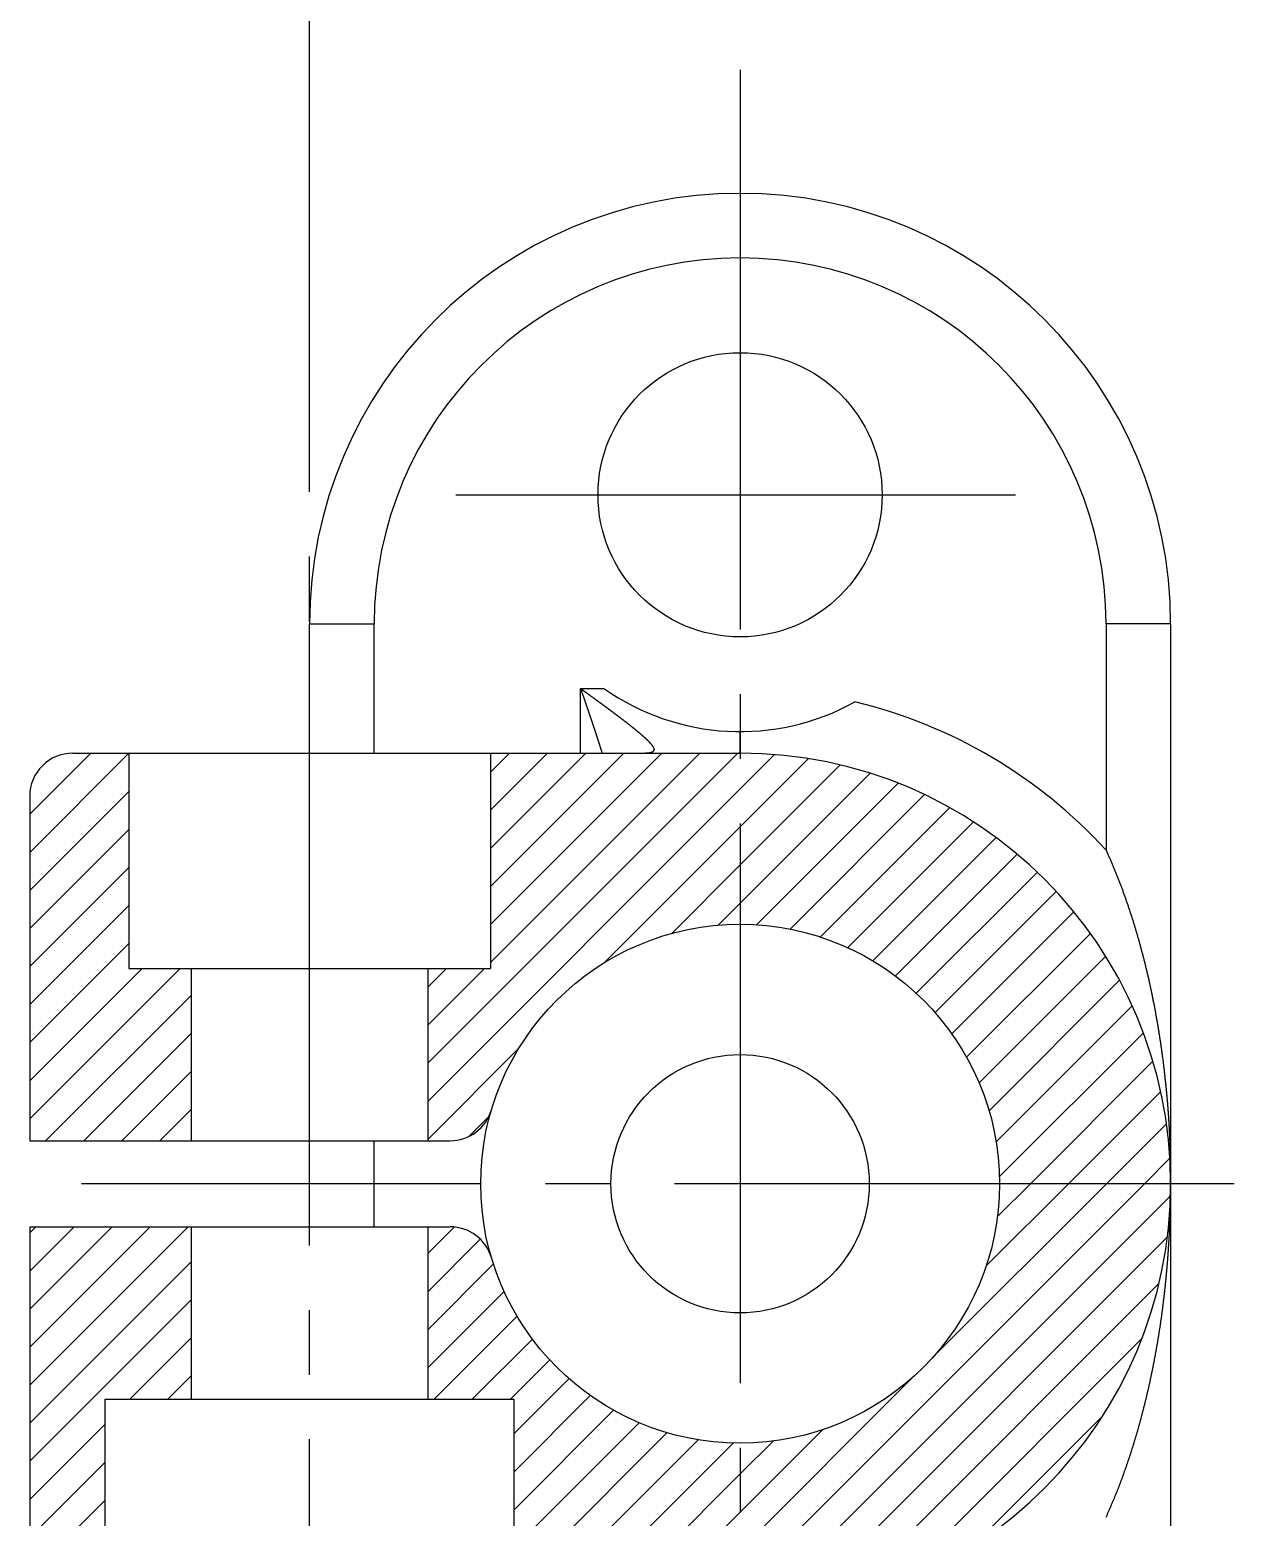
# Model space of a CAD drawing. Extents: x 78 to 520, y 41 to 313.
# Drawn here: x 331.96 to 359.93, y 238.09 to 272.64 of the extents above; entities that cross this region are included whole.
import ezdxf

# ---------------------------------------------------------------- set-up
doc = ezdxf.new("R2010")
doc.units = 0
doc.linetypes.add('CENTER', pattern=[17.5, 13, -1.5, 1.5, -1.5])
doc.layers.get('0').update_dxf_attribs({"linetype": 'CONTINUOUS'})
doc.layers.add('CENTER', color=1, linetype='CENTER')

# ---------------------------------------------------------------- blocks, each defined once
blk = doc.blocks.new('*X23')
at = {"color": 0, "linetype": 'CONTINUOUS'}
for p, q in [((290.064, 381.321), (291.485, 382.742)), ((290.064, 380.437), (292.364, 382.737)), ((299.314, 375.545), (306.511, 382.742)), ((300.764, 377.878), (305.627, 382.742)), ((300.764, 378.762), (304.743, 382.742)), ((300.764, 379.646), (303.859, 382.742)), ((300.764, 380.53), (302.976, 382.742)), ((300.764, 381.414), (302.092, 382.742)), ((300.764, 382.298), (301.208, 382.742)), ((306.564, 381.911), (307.363, 382.71)), ((306.564, 381.027), (308.152, 382.615)), ((306.564, 380.143), (308.889, 382.468)), ((306.564, 379.259), (309.581, 382.276)), ((290.064, 379.553), (292.364, 381.853)), ((299.314, 374.661), (306.564, 381.911)), ((306.944, 378.755), (310.233, 382.044)), ((307.726, 378.654), (310.849, 381.777)), ((308.428, 378.471), (311.433, 381.476)), ((309.064, 378.224), (311.985, 381.145)), ((290.064, 378.669), (292.364, 380.969)), ((303.416, 377.879), (306.564, 381.027)), ((309.644, 377.92), (312.508, 380.784)), ((310.174, 377.566), (313.002, 380.394)), ((290.064, 377.785), (292.364, 380.085)), ((304.974, 378.553), (306.564, 380.143)), ((310.656, 377.164), (313.468, 379.976)), ((311.092, 376.716), (313.906, 379.531)), ((290.064, 376.901), (292.364, 379.201)), ((306.05, 378.745), (306.564, 379.259)), ((311.482, 376.222), (314.317, 379.057)), ((290.064, 376.017), (292.364, 378.317)), ((311.824, 375.68), (314.7, 378.556)), ((312.114, 375.086), (315.054, 378.026)), ((290.064, 374.249), (293.556, 377.742)), ((290.064, 375.133), (292.672, 377.742)), ((299.314, 376.428), (300.627, 377.742)), ((299.314, 377.312), (299.743, 377.742)), ((312.346, 374.435), (315.378, 377.466)), ((290.44, 373.742), (293.814, 377.116)), ((312.51, 373.714), (315.67, 376.875)), ((291.324, 373.742), (293.814, 376.232)), ((312.587, 372.907), (315.929, 376.249)), ((299.314, 373.777), (301.426, 375.889)), ((313.305, 372.742), (316.15, 375.587)), ((292.208, 373.742), (293.814, 375.348)), ((314.189, 372.742), (316.332, 374.885)), ((293.092, 373.742), (293.814, 374.464)), ((300.26, 373.839), (300.732, 374.311)), ((315.073, 372.742), (316.466, 374.135)), ((315.957, 372.742), (316.546, 373.332)), ((306.564, 363.349), (315.957, 372.742)), ((311.042, 368.712), (315.073, 372.742)), ((312.278, 370.831), (314.189, 372.742)), ((312.54, 371.977), (313.305, 372.742)), ((306.844, 362.746), (316.557, 372.459)), ((290.064, 368.062), (293.743, 371.742)), ((290.064, 368.946), (292.859, 371.742)), ((290.064, 369.83), (291.976, 371.742)), ((290.064, 370.714), (291.092, 371.742)), ((290.064, 371.598), (290.208, 371.742)), ((299.314, 371.125), (299.926, 371.737)), ((299.314, 370.241), (300.529, 371.456)), ((307.801, 362.819), (316.487, 371.504)), ((290.064, 367.178), (293.814, 370.928)), ((299.314, 369.357), (300.834, 370.878)), ((308.88, 363.014), (316.292, 370.425)), ((290.064, 366.295), (293.814, 370.045)), ((299.314, 368.473), (301.082, 370.242)), ((299.466, 367.742), (301.386, 369.662)), ((292.395, 367.742), (293.814, 369.161)), ((300.35, 367.742), (301.74, 369.132)), ((310.162, 363.411), (315.894, 369.144)), ((301.234, 367.742), (302.142, 368.65)), ((293.279, 367.742), (293.814, 368.277)), ((306.564, 364.233), (310.594, 368.263)), ((301.314, 366.938), (302.589, 368.214)), ((301.314, 366.054), (303.083, 367.824)), ((301.314, 365.17), (303.626, 367.482)), ((311.951, 364.317), (314.989, 367.354)), ((290.064, 365.411), (291.814, 367.161)), ((301.314, 364.286), (304.219, 367.192)), ((301.314, 363.402), (304.871, 366.96)), ((306.564, 365.117), (308.475, 367.028)), ((301.537, 362.742), (305.591, 366.796)), ((302.421, 362.742), (306.398, 366.719)), ((306.564, 366.001), (307.329, 366.766)), ((290.064, 364.527), (291.814, 366.277)), ((303.305, 362.742), (306.564, 366.001)), ((290.068, 363.647), (291.814, 365.393)), ((304.189, 362.742), (306.564, 365.117)), ((290.348, 363.043), (291.814, 364.509)), ((305.073, 362.742), (306.564, 364.233)), ((290.938, 362.75), (291.814, 363.625)), ((305.957, 362.742), (306.564, 363.349))]:
    blk.add_line(p, q, dxfattribs=at)

msp = doc.modelspace()

# ---------------------------------------------------------------- linework, layer by layer
at = {"color": 7, "linetype": 'CONTINUOUS'}
for p, q in [((338.455, 255.836), (338.455, 258.836)), ((338.455, 258.836), (339.955, 258.836)), ((339.955, 255.836), (339.955, 258.836)), ((356.955, 258.836), (356.955, 253.582)), ((358.455, 258.836), (356.955, 258.836)), ((358.455, 258.836), (358.455, 232.836)), ((344.75, 255.836), (344.75, 257.336)), ((344.75, 257.336), (345.293, 257.336)), ((348.455, 255.836), (348.455, 256.336)), ((332.956, 255.836), (348.455, 255.836)), ((334.255, 255.836), (334.255, 250.836)), ((342.655, 255.836), (342.655, 250.836)), ((331.955, 254.836), (331.955, 246.836)), ((334.255, 250.836), (342.655, 250.836)), ((335.705, 250.836), (335.705, 246.836)), ((341.205, 250.836), (341.205, 246.836)), ((331.956, 246.836), (341.721, 246.836)), ((338.455, 244.836), (338.455, 246.836)), ((339.955, 244.836), (339.955, 246.836)), ((331.955, 244.836), (331.955, 236.836)), ((331.956, 244.836), (341.721, 244.836)), ((335.705, 244.836), (335.705, 240.836)), ((341.205, 244.836), (341.205, 240.836)), ((333.705, 235.836), (333.705, 240.836)), ((333.705, 240.836), (343.205, 240.836)), ((343.205, 235.836), (343.205, 240.836))]:
    msp.add_line(p, q, dxfattribs=at)
at = {"color": 7}
for points in [[(344.75, 257.337, 0), (344.755, 257.333, 0), (344.76, 257.33, 0), (344.765, 257.326, 0), (344.769, 257.323, 0), (344.774, 257.319, 0), (344.779, 257.316, 0), (344.784, 257.312, 0), (344.789, 257.309, 0), (344.793, 257.305, 0), (344.798, 257.302, 0), (344.803, 257.298, 0), (344.808, 257.295, 0), (344.813, 257.291, 0), (344.817, 257.288, 0), (344.822, 257.284, 0), (344.827, 257.281, 0), (344.832, 257.277, 0), (344.837, 257.274, 0), (344.841, 257.271, 0), (344.846, 257.267, 0), (344.851, 257.264, 0), (344.856, 257.26, 0), (344.861, 257.257, 0), (344.865, 257.253, 0), (344.87, 257.25, 0), (344.875, 257.246, 0), (344.88, 257.243, 0), (344.885, 257.239, 0), (344.889, 257.236, 0), (344.894, 257.232, 0), (344.899, 257.229, 0), (344.904, 257.225, 0), (344.909, 257.222, 0), (344.913, 257.218, 0), (344.918, 257.215, 0), (344.923, 257.211, 0), (344.928, 257.208, 0), (344.933, 257.204, 0), (344.937, 257.201, 0), (344.942, 257.197, 0), (344.947, 257.194, 0), (344.952, 257.19, 0), (344.957, 257.187, 0), (344.961, 257.183, 0), (344.966, 257.18, 0), (344.971, 257.176, 0), (344.976, 257.173, 0), (344.981, 257.169, 0), (344.985, 257.166, 0), (344.99, 257.162, 0), (344.995, 257.159, 0), (345, 257.155, 0), (345.005, 257.152, 0), (345.009, 257.148, 0), (345.014, 257.145, 0), (345.019, 257.141, 0), (345.024, 257.138, 0), (345.029, 257.134, 0), (345.033, 257.131, 0), (345.038, 257.127, 0), (345.043, 257.124, 0), (345.048, 257.12, 0), (345.053, 257.117, 0), (345.057, 257.113, 0), (345.062, 257.11, 0), (345.067, 257.106, 0), (345.072, 257.103, 0), (345.077, 257.099, 0), (345.081, 257.096, 0), (345.086, 257.092, 0), (345.091, 257.089, 0), (345.096, 257.085, 0), (345.101, 257.082, 0), (345.105, 257.078, 0), (345.11, 257.075, 0), (345.115, 257.071, 0), (345.12, 257.068, 0), (345.125, 257.064, 0), (345.129, 257.061, 0), (345.134, 257.057, 0), (345.139, 257.054, 0), (345.144, 257.05, 0), (345.148, 257.047, 0), (345.153, 257.043, 0), (345.158, 257.04, 0), (345.163, 257.036, 0), (345.168, 257.033, 0), (345.172, 257.029, 0), (345.177, 257.026, 0), (345.182, 257.022, 0), (345.187, 257.019, 0), (345.192, 257.015, 0), (345.196, 257.012, 0), (345.201, 257.008, 0), (345.206, 257.005, 0), (345.211, 257.001, 0), (345.216, 256.998, 0), (345.22, 256.994, 0), (345.225, 256.991, 0), (345.23, 256.987, 0), (345.235, 256.984, 0), (345.24, 256.98, 0), (345.244, 256.977, 0), (345.249, 256.973, 0), (345.254, 256.97, 0), (345.259, 256.966, 0), (345.263, 256.963, 0), (345.268, 256.959, 0), (345.273, 256.955, 0), (345.278, 256.952, 0), (345.283, 256.948, 0), (345.287, 256.945, 0), (345.292, 256.941, 0), (345.297, 256.938, 0), (345.302, 256.934, 0), (345.306, 256.931, 0), (345.311, 256.927, 0), (345.316, 256.924, 0), (345.321, 256.92, 0), (345.326, 256.917, 0), (345.33, 256.913, 0), (345.335, 256.91, 0), (345.34, 256.906, 0), (345.345, 256.903, 0), (345.349, 256.899, 0), (345.354, 256.896, 0), (345.359, 256.892, 0), (345.364, 256.889, 0), (345.369, 256.885, 0), (345.373, 256.882, 0), (345.378, 256.878, 0), (345.383, 256.874, 0), (345.388, 256.871, 0), (345.392, 256.867, 0), (345.397, 256.864, 0), (345.402, 256.86, 0), (345.407, 256.857, 0), (345.412, 256.853, 0), (345.416, 256.85, 0), (345.421, 256.846, 0), (345.426, 256.843, 0), (345.431, 256.839, 0), (345.435, 256.836, 0), (345.44, 256.832, 0), (345.445, 256.828, 0), (345.45, 256.825, 0), (345.454, 256.821, 0), (345.459, 256.818, 0), (345.464, 256.814, 0), (345.469, 256.811, 0), (345.474, 256.807, 0), (345.478, 256.804, 0), (345.483, 256.8, 0), (345.488, 256.797, 0), (345.493, 256.793, 0), (345.497, 256.789, 0), (345.502, 256.786, 0), (345.507, 256.782, 0), (345.512, 256.779, 0), (345.516, 256.775, 0), (345.521, 256.772, 0), (345.526, 256.768, 0), (345.531, 256.765, 0), (345.535, 256.761, 0), (345.54, 256.758, 0), (345.545, 256.754, 0), (345.55, 256.75, 0), (345.554, 256.747, 0), (345.559, 256.743, 0), (345.564, 256.74, 0), (345.569, 256.736, 0), (345.573, 256.733, 0), (345.578, 256.729, 0), (345.583, 256.725, 0), (345.588, 256.722, 0), (345.592, 256.718, 0), (345.597, 256.715, 0), (345.602, 256.711, 0), (345.607, 256.708, 0), (345.611, 256.704, 0), (345.616, 256.7, 0), (345.621, 256.697, 0), (345.626, 256.693, 0), (345.63, 256.69, 0), (345.635, 256.686, 0), (345.64, 256.683, 0), (345.644, 256.679, 0), (345.649, 256.675, 0), (345.654, 256.672, 0), (345.659, 256.668, 0), (345.663, 256.665, 0), (345.668, 256.661, 0), (345.673, 256.657, 0), (345.678, 256.654, 0), (345.682, 256.65, 0), (345.687, 256.647, 0), (345.692, 256.643, 0), (345.696, 256.639, 0), (345.701, 256.636, 0), (345.706, 256.632, 0), (345.711, 256.629, 0), (345.715, 256.625, 0), (345.72, 256.621, 0), (345.725, 256.618, 0), (345.73, 256.614, 0), (345.734, 256.611, 0), (345.739, 256.607, 0), (345.744, 256.603, 0), (345.748, 256.6, 0), (345.753, 256.596, 0), (345.758, 256.593, 0), (345.762, 256.589, 0), (345.767, 256.585, 0), (345.772, 256.582, 0), (345.777, 256.578, 0), (345.781, 256.574, 0), (345.786, 256.571, 0), (345.791, 256.567, 0), (345.795, 256.564, 0), (345.8, 256.56, 0), (345.805, 256.556, 0), (345.81, 256.553, 0), (345.814, 256.549, 0), (345.819, 256.545, 0), (345.824, 256.542, 0), (345.828, 256.538, 0), (345.833, 256.534, 0), (345.838, 256.531, 0), (345.842, 256.527, 0), (345.847, 256.523, 0), (345.852, 256.52, 0), (345.856, 256.516, 0), (345.861, 256.512, 0), (345.866, 256.509, 0), (345.87, 256.505, 0), (345.875, 256.501, 0), (345.88, 256.498, 0), (345.884, 256.494, 0), (345.889, 256.49, 0), (345.894, 256.487, 0), (345.898, 256.483, 0), (345.903, 256.479, 0), (345.908, 256.476, 0), (345.912, 256.472, 0), (345.917, 256.468, 0), (345.922, 256.465, 0), (345.926, 256.461, 0), (345.931, 256.457, 0), (345.936, 256.454, 0), (345.94, 256.45, 0), (345.945, 256.446, 0), (345.95, 256.442, 0), (345.954, 256.439, 0), (345.959, 256.435, 0), (345.963, 256.431, 0), (345.968, 256.428, 0), (345.973, 256.424, 0), (345.977, 256.42, 0), (345.982, 256.416, 0), (345.987, 256.413, 0), (345.991, 256.409, 0), (345.996, 256.405, 0), (346, 256.402, 0), (346.005, 256.398, 0), (346.01, 256.394, 0), (346.014, 256.39, 0), (346.019, 256.387, 0), (346.023, 256.383, 0), (346.028, 256.379, 0), (346.033, 256.375, 0), (346.037, 256.372, 0), (346.042, 256.368, 0), (346.046, 256.364, 0), (346.051, 256.36, 0), (346.056, 256.357, 0), (346.06, 256.353, 0), (346.065, 256.349, 0), (346.069, 256.345, 0), (346.074, 256.342, 0), (346.078, 256.338, 0), (346.083, 256.334, 0), (346.087, 256.33, 0), (346.092, 256.326, 0), (346.097, 256.323, 0), (346.101, 256.319, 0), (346.106, 256.315, 0), (346.11, 256.311, 0), (346.115, 256.307, 0), (346.119, 256.304, 0), (346.124, 256.3, 0), (346.128, 256.296, 0), (346.133, 256.292, 0), (346.137, 256.288, 0), (346.142, 256.284, 0), (346.146, 256.28, 0), (346.151, 256.276, 0), (346.155, 256.273, 0), (346.16, 256.269, 0), (346.164, 256.265, 0), (346.169, 256.261, 0), (346.173, 256.257, 0), (346.178, 256.253, 0), (346.182, 256.249, 0), (346.187, 256.245, 0), (346.191, 256.241, 0), (346.196, 256.237, 0), (346.2, 256.233, 0), (346.204, 256.229, 0), (346.209, 256.225, 0), (346.213, 256.221, 0), (346.218, 256.217, 0), (346.222, 256.213, 0), (346.227, 256.209, 0), (346.231, 256.205, 0), (346.235, 256.201, 0), (346.24, 256.197, 0), (346.244, 256.193, 0), (346.249, 256.189, 0), (346.253, 256.185, 0), (346.257, 256.18, 0), (346.262, 256.176, 0), (346.266, 256.172, 0), (346.27, 256.168, 0), (346.275, 256.164, 0), (346.279, 256.16, 0), (346.283, 256.156, 0), (346.287, 256.152, 0), (346.292, 256.147, 0), (346.296, 256.143, 0), (346.3, 256.139, 0), (346.304, 256.135, 0), (346.309, 256.131, 0), (346.313, 256.127, 0), (346.317, 256.122, 0), (346.321, 256.118, 0), (346.325, 256.114, 0), (346.329, 256.11, 0), (346.333, 256.106, 0), (346.338, 256.101, 0), (346.342, 256.097, 0), (346.346, 256.093, 0), (346.35, 256.089, 0), (346.354, 256.085, 0), (346.358, 256.08, 0), (346.362, 256.076, 0), (346.366, 256.072, 0), (346.369, 256.068, 0), (346.373, 256.063, 0), (346.377, 256.059, 0), (346.381, 256.055, 0), (346.385, 256.05, 0), (346.388, 256.046, 0), (346.392, 256.041, 0), (346.396, 256.037, 0), (346.4, 256.032, 0), (346.403, 256.028, 0), (346.407, 256.023, 0), (346.41, 256.018, 0), (346.414, 256.013, 0), (346.417, 256.008, 0), (346.42, 256.003, 0), (346.424, 255.998, 0), (346.427, 255.992, 0), (346.43, 255.987, 0), (346.433, 255.981, 0), (346.436, 255.976, 0), (346.439, 255.97, 0), (346.442, 255.964, 0), (346.445, 255.958, 0), (346.448, 255.952, 0), (346.45, 255.946, 0), (346.452, 255.94, 0), (346.454, 255.934, 0), (346.455, 255.928, 0), (346.456, 255.922, 0), (346.456, 255.917, 0), (346.456, 255.911, 0), (346.455, 255.905, 0), (346.454, 255.9, 0), (346.452, 255.895, 0), (346.45, 255.89, 0), (346.447, 255.885, 0), (346.443, 255.881, 0), (346.439, 255.877, 0), (346.434, 255.873, 0), (346.429, 255.869, 0), (346.424, 255.865, 0), (346.419, 255.862, 0), (346.413, 255.859, 0), (346.407, 255.856, 0), (346.401, 255.853, 0), (346.395, 255.851, 0), (346.389, 255.849, 0), (346.384, 255.847, 0), (346.378, 255.845, 0), (346.372, 255.843, 0), (346.366, 255.842, 0), (346.36, 255.841, 0), (346.354, 255.84, 0), (346.348, 255.839, 0), (346.342, 255.838, 0), (346.336, 255.837, 0), (346.33, 255.837, 0), (346.324, 255.836, 0), (346.319, 255.836, 0), (346.313, 255.836, 0), (346.307, 255.836, 0), (346.301, 255.836, 0), (346.295, 255.836, 0), (346.289, 255.836, 0), (346.283, 255.836, 0), (346.277, 255.836, 0), (346.271, 255.836, 0), (346.266, 255.837, 0), (346.26, 255.837, 0)], [(344.75, 257.337, 0), (344.752, 257.33, 0), (344.755, 257.323, 0), (344.757, 257.317, 0), (344.759, 257.31, 0), (344.762, 257.303, 0), (344.764, 257.297, 0), (344.766, 257.29, 0), (344.768, 257.283, 0), (344.771, 257.276, 0), (344.773, 257.27, 0), (344.775, 257.263, 0), (344.778, 257.256, 0), (344.78, 257.25, 0), (344.782, 257.243, 0), (344.784, 257.236, 0), (344.787, 257.229, 0), (344.789, 257.223, 0), (344.791, 257.216, 0), (344.794, 257.209, 0), (344.796, 257.203, 0), (344.798, 257.196, 0), (344.801, 257.189, 0), (344.803, 257.183, 0), (344.805, 257.176, 0), (344.807, 257.169, 0), (344.81, 257.162, 0), (344.812, 257.156, 0), (344.814, 257.149, 0), (344.817, 257.142, 0), (344.819, 257.136, 0), (344.821, 257.129, 0), (344.823, 257.122, 0), (344.826, 257.115, 0), (344.828, 257.109, 0), (344.83, 257.102, 0), (344.833, 257.095, 0), (344.835, 257.089, 0), (344.837, 257.082, 0), (344.839, 257.075, 0), (344.842, 257.068, 0), (344.844, 257.062, 0), (344.846, 257.055, 0), (344.849, 257.048, 0), (344.851, 257.042, 0), (344.853, 257.035, 0), (344.855, 257.028, 0), (344.858, 257.022, 0), (344.86, 257.015, 0), (344.862, 257.008, 0), (344.865, 257.001, 0), (344.867, 256.995, 0), (344.869, 256.988, 0), (344.871, 256.981, 0), (344.874, 256.975, 0), (344.876, 256.968, 0), (344.878, 256.961, 0), (344.881, 256.954, 0), (344.883, 256.948, 0), (344.885, 256.941, 0), (344.887, 256.934, 0), (344.89, 256.928, 0), (344.892, 256.921, 0), (344.894, 256.914, 0), (344.897, 256.907, 0), (344.899, 256.901, 0), (344.901, 256.894, 0), (344.903, 256.887, 0), (344.906, 256.881, 0), (344.908, 256.874, 0), (344.91, 256.867, 0), (344.913, 256.86, 0), (344.915, 256.854, 0), (344.917, 256.847, 0), (344.919, 256.84, 0), (344.922, 256.834, 0), (344.924, 256.827, 0), (344.926, 256.82, 0), (344.928, 256.813, 0), (344.931, 256.807, 0), (344.933, 256.8, 0), (344.935, 256.793, 0), (344.938, 256.787, 0), (344.94, 256.78, 0), (344.942, 256.773, 0), (344.944, 256.766, 0), (344.947, 256.76, 0), (344.949, 256.753, 0), (344.951, 256.746, 0), (344.953, 256.74, 0), (344.956, 256.733, 0), (344.958, 256.726, 0), (344.96, 256.719, 0), (344.963, 256.713, 0), (344.965, 256.706, 0), (344.967, 256.699, 0), (344.969, 256.693, 0), (344.972, 256.686, 0), (344.974, 256.679, 0), (344.976, 256.672, 0), (344.978, 256.666, 0), (344.981, 256.659, 0), (344.983, 256.652, 0), (344.985, 256.646, 0), (344.987, 256.639, 0), (344.99, 256.632, 0), (344.992, 256.625, 0), (344.994, 256.619, 0), (344.997, 256.612, 0), (344.999, 256.605, 0), (345.001, 256.599, 0), (345.003, 256.592, 0), (345.006, 256.585, 0), (345.008, 256.578, 0), (345.01, 256.572, 0), (345.012, 256.565, 0), (345.015, 256.558, 0), (345.017, 256.551, 0), (345.019, 256.545, 0), (345.021, 256.538, 0), (345.024, 256.531, 0), (345.026, 256.525, 0), (345.028, 256.518, 0), (345.03, 256.511, 0), (345.033, 256.504, 0), (345.035, 256.498, 0), (345.037, 256.491, 0), (345.039, 256.484, 0), (345.042, 256.478, 0), (345.044, 256.471, 0), (345.046, 256.464, 0), (345.048, 256.457, 0), (345.051, 256.451, 0), (345.053, 256.444, 0), (345.055, 256.437, 0), (345.057, 256.43, 0), (345.06, 256.424, 0), (345.062, 256.417, 0), (345.064, 256.41, 0), (345.066, 256.404, 0), (345.069, 256.397, 0), (345.071, 256.39, 0), (345.073, 256.383, 0), (345.075, 256.377, 0), (345.077, 256.37, 0), (345.08, 256.363, 0), (345.082, 256.356, 0), (345.084, 256.35, 0), (345.086, 256.343, 0), (345.089, 256.336, 0), (345.091, 256.33, 0), (345.093, 256.323, 0), (345.095, 256.316, 0), (345.098, 256.309, 0), (345.1, 256.303, 0), (345.102, 256.296, 0), (345.104, 256.289, 0), (345.106, 256.282, 0), (345.109, 256.276, 0), (345.111, 256.269, 0), (345.113, 256.262, 0), (345.115, 256.256, 0), (345.117, 256.249, 0), (345.12, 256.242, 0), (345.122, 256.235, 0), (345.124, 256.229, 0), (345.126, 256.222, 0), (345.128, 256.215, 0), (345.131, 256.208, 0), (345.133, 256.202, 0), (345.135, 256.195, 0), (345.137, 256.188, 0), (345.139, 256.181, 0), (345.142, 256.175, 0), (345.144, 256.168, 0), (345.146, 256.161, 0), (345.148, 256.154, 0), (345.15, 256.148, 0), (345.153, 256.141, 0), (345.155, 256.134, 0), (345.157, 256.127, 0), (345.159, 256.121, 0), (345.161, 256.114, 0), (345.164, 256.107, 0), (345.166, 256.1, 0), (345.168, 256.094, 0), (345.17, 256.087, 0), (345.172, 256.08, 0), (345.174, 256.073, 0), (345.177, 256.067, 0), (345.179, 256.06, 0), (345.181, 256.053, 0), (345.183, 256.046, 0), (345.185, 256.04, 0), (345.187, 256.033, 0), (345.189, 256.026, 0), (345.192, 256.019, 0), (345.194, 256.013, 0), (345.196, 256.006, 0), (345.198, 255.999, 0), (345.2, 255.992, 0), (345.202, 255.986, 0), (345.204, 255.979, 0), (345.207, 255.972, 0), (345.209, 255.965, 0), (345.211, 255.959, 0), (345.213, 255.952, 0), (345.215, 255.945, 0), (345.217, 255.938, 0), (345.219, 255.932, 0), (345.222, 255.925, 0), (345.224, 255.918, 0), (345.226, 255.911, 0), (345.228, 255.905, 0), (345.23, 255.898, 0), (345.232, 255.891, 0), (345.234, 255.884, 0), (345.236, 255.878, 0), (345.239, 255.871, 0), (345.241, 255.864, 0), (345.243, 255.857, 0), (345.245, 255.85, 0), (345.247, 255.844, 0), (345.249, 255.837, 0)], [(348.437, 255.837, 0), (348.437, 255.837, 0), (348.437, 255.837, 0), (348.437, 255.837, 0), (348.437, 255.837, 0), (348.437, 255.837, 0), (348.437, 255.837, 0), (348.436, 255.837, 0), (348.436, 255.837, 0), (348.436, 255.837, 0), (348.436, 255.837, 0), (348.436, 255.837, 0), (348.436, 255.837, 0), (348.436, 255.837, 0), (348.436, 255.837, 0), (348.436, 255.837, 0), (348.436, 255.837, 0), (348.435, 255.837, 0), (348.435, 255.837, 0), (348.435, 255.837, 0), (348.435, 255.837, 0), (348.435, 255.837, 0), (348.435, 255.837, 0), (348.435, 255.837, 0), (348.435, 255.837, 0), (348.435, 255.837, 0), (348.434, 255.837, 0), (348.434, 255.837, 0), (348.434, 255.837, 0), (348.434, 255.837, 0), (348.434, 255.837, 0), (348.434, 255.837, 0), (348.434, 255.837, 0), (348.434, 255.837, 0), (348.434, 255.837, 0), (348.434, 255.837, 0), (348.433, 255.837, 0), (348.433, 255.837, 0), (348.433, 255.837, 0), (348.433, 255.837, 0), (348.433, 255.837, 0), (348.433, 255.837, 0), (348.433, 255.837, 0), (348.433, 255.837, 0), (348.433, 255.837, 0), (348.433, 255.837, 0), (348.432, 255.837, 0), (348.432, 255.837, 0), (348.432, 255.837, 0), (348.432, 255.837, 0), (348.432, 255.837, 0), (348.432, 255.837, 0), (348.432, 255.837, 0), (348.432, 255.837, 0), (348.432, 255.837, 0), (348.432, 255.837, 0), (348.431, 255.837, 0), (348.431, 255.837, 0), (348.431, 255.837, 0), (348.431, 255.837, 0), (348.431, 255.837, 0), (348.431, 255.837, 0), (348.431, 255.837, 0), (348.431, 255.837, 0), (348.431, 255.837, 0), (348.43, 255.837, 0), (348.43, 255.837, 0), (348.43, 255.837, 0), (348.43, 255.837, 0), (348.43, 255.837, 0), (348.43, 255.837, 0), (348.43, 255.837, 0), (348.43, 255.837, 0), (348.43, 255.837, 0), (348.43, 255.837, 0), (348.429, 255.837, 0), (348.429, 255.837, 0), (348.429, 255.837, 0), (348.429, 255.837, 0), (348.429, 255.837, 0), (348.429, 255.837, 0), (348.429, 255.837, 0), (348.429, 255.837, 0), (348.429, 255.837, 0), (348.429, 255.837, 0), (348.428, 255.837, 0), (348.428, 255.837, 0), (348.428, 255.837, 0), (348.428, 255.837, 0), (348.428, 255.837, 0), (348.428, 255.837, 0), (348.428, 255.837, 0), (348.428, 255.837, 0), (348.428, 255.837, 0), (348.428, 255.837, 0), (348.427, 255.837, 0), (348.427, 255.837, 0), (348.427, 255.837, 0), (348.427, 255.837, 0), (348.427, 255.837, 0), (348.427, 255.837, 0), (348.427, 255.837, 0), (348.427, 255.837, 0), (348.427, 255.837, 0), (348.427, 255.837, 0), (348.426, 255.837, 0), (348.426, 255.837, 0), (348.426, 255.837, 0), (348.426, 255.837, 0), (348.426, 255.837, 0), (348.426, 255.837, 0), (348.426, 255.837, 0), (348.426, 255.837, 0), (348.426, 255.837, 0), (348.425, 255.837, 0), (348.425, 255.837, 0), (348.425, 255.837, 0), (348.425, 255.837, 0), (348.425, 255.837, 0), (348.425, 255.837, 0), (348.425, 255.837, 0), (348.425, 255.837, 0), (348.425, 255.837, 0), (348.425, 255.837, 0), (348.424, 255.837, 0), (348.424, 255.837, 0), (348.424, 255.837, 0), (348.424, 255.837, 0)], [(348.456, 255.837, 0), (348.456, 255.837, 0), (348.456, 255.837, 0), (348.455, 255.837, 0), (348.455, 255.837, 0), (348.455, 255.837, 0), (348.455, 255.837, 0), (348.455, 255.837, 0), (348.455, 255.837, 0), (348.454, 255.837, 0), (348.454, 255.837, 0), (348.454, 255.837, 0), (348.454, 255.837, 0), (348.454, 255.837, 0), (348.454, 255.837, 0), (348.454, 255.837, 0), (348.453, 255.837, 0), (348.453, 255.837, 0), (348.453, 255.837, 0), (348.453, 255.837, 0), (348.453, 255.837, 0), (348.453, 255.837, 0), (348.453, 255.837, 0), (348.452, 255.837, 0), (348.452, 255.837, 0), (348.452, 255.837, 0), (348.452, 255.837, 0), (348.452, 255.837, 0), (348.452, 255.837, 0), (348.452, 255.837, 0), (348.451, 255.837, 0), (348.451, 255.837, 0), (348.451, 255.837, 0), (348.451, 255.837, 0), (348.451, 255.837, 0), (348.451, 255.837, 0), (348.451, 255.837, 0), (348.45, 255.837, 0), (348.45, 255.837, 0), (348.45, 255.837, 0), (348.45, 255.837, 0), (348.45, 255.837, 0), (348.45, 255.837, 0), (348.449, 255.837, 0), (348.449, 255.837, 0), (348.449, 255.837, 0), (348.449, 255.837, 0), (348.449, 255.837, 0), (348.449, 255.837, 0), (348.449, 255.837, 0), (348.448, 255.837, 0), (348.448, 255.837, 0), (348.448, 255.837, 0), (348.448, 255.837, 0), (348.448, 255.837, 0), (348.448, 255.837, 0), (348.448, 255.837, 0), (348.447, 255.837, 0), (348.447, 255.837, 0), (348.447, 255.837, 0), (348.447, 255.837, 0), (348.447, 255.837, 0), (348.447, 255.837, 0), (348.447, 255.837, 0), (348.446, 255.837, 0), (348.446, 255.837, 0), (348.446, 255.837, 0), (348.446, 255.837, 0), (348.446, 255.837, 0), (348.446, 255.837, 0), (348.446, 255.837, 0), (348.445, 255.837, 0), (348.445, 255.837, 0), (348.445, 255.837, 0), (348.445, 255.837, 0), (348.445, 255.837, 0), (348.445, 255.837, 0), (348.444, 255.837, 0), (348.444, 255.837, 0), (348.444, 255.837, 0), (348.444, 255.837, 0), (348.444, 255.837, 0), (348.444, 255.837, 0), (348.444, 255.837, 0), (348.443, 255.837, 0), (348.443, 255.837, 0), (348.443, 255.837, 0), (348.443, 255.837, 0), (348.443, 255.837, 0), (348.443, 255.837, 0), (348.443, 255.837, 0), (348.442, 255.837, 0), (348.442, 255.837, 0), (348.442, 255.837, 0), (348.442, 255.837, 0), (348.442, 255.837, 0), (348.442, 255.837, 0), (348.442, 255.837, 0), (348.441, 255.837, 0), (348.441, 255.837, 0), (348.441, 255.837, 0), (348.441, 255.837, 0), (348.441, 255.837, 0), (348.441, 255.837, 0), (348.441, 255.837, 0), (348.44, 255.837, 0), (348.44, 255.837, 0), (348.44, 255.837, 0), (348.44, 255.837, 0), (348.44, 255.837, 0), (348.44, 255.837, 0), (348.439, 255.837, 0), (348.439, 255.837, 0), (348.439, 255.837, 0), (348.439, 255.837, 0), (348.439, 255.837, 0), (348.439, 255.837, 0), (348.439, 255.837, 0), (348.438, 255.837, 0), (348.438, 255.837, 0), (348.438, 255.837, 0), (348.438, 255.837, 0), (348.438, 255.837, 0), (348.438, 255.837, 0), (348.438, 255.837, 0), (348.437, 255.837, 0), (348.437, 255.837, 0), (348.437, 255.837, 0)], [(356.956, 253.583, 0), (356.964, 253.564, 0), (356.973, 253.545, 0), (356.981, 253.526, 0), (356.989, 253.507, 0), (356.998, 253.488, 0), (357.006, 253.469, 0), (357.014, 253.45, 0), (357.023, 253.431, 0), (357.031, 253.412, 0), (357.039, 253.393, 0), (357.047, 253.374, 0), (357.056, 253.355, 0), (357.064, 253.336, 0), (357.072, 253.317, 0), (357.08, 253.298, 0), (357.089, 253.278, 0), (357.097, 253.259, 0), (357.105, 253.24, 0), (357.113, 253.221, 0), (357.121, 253.202, 0), (357.129, 253.183, 0), (357.137, 253.164, 0), (357.145, 253.145, 0), (357.153, 253.126, 0), (357.161, 253.106, 0), (357.169, 253.087, 0), (357.177, 253.068, 0), (357.185, 253.049, 0), (357.192, 253.03, 0), (357.2, 253.01, 0), (357.208, 252.991, 0), (357.216, 252.972, 0), (357.223, 252.953, 0), (357.231, 252.933, 0), (357.238, 252.914, 0), (357.246, 252.895, 0), (357.254, 252.875, 0), (357.261, 252.856, 0), (357.268, 252.837, 0), (357.276, 252.817, 0), (357.283, 252.798, 0), (357.291, 252.778, 0), (357.298, 252.759, 0), (357.305, 252.74, 0), (357.312, 252.72, 0), (357.32, 252.701, 0), (357.327, 252.681, 0), (357.334, 252.662, 0), (357.341, 252.642, 0), (357.348, 252.623, 0), (357.355, 252.603, 0), (357.362, 252.584, 0), (357.369, 252.564, 0), (357.376, 252.545, 0), (357.383, 252.525, 0), (357.39, 252.506, 0), (357.397, 252.486, 0), (357.404, 252.466, 0), (357.411, 252.447, 0), (357.418, 252.427, 0), (357.425, 252.408, 0), (357.432, 252.388, 0), (357.438, 252.368, 0), (357.445, 252.349, 0), (357.452, 252.329, 0), (357.458, 252.31, 0), (357.465, 252.29, 0), (357.472, 252.27, 0), (357.478, 252.251, 0), (357.485, 252.231, 0), (357.492, 252.211, 0), (357.498, 252.191, 0), (357.505, 252.172, 0), (357.511, 252.152, 0), (357.518, 252.132, 0), (357.524, 252.113, 0), (357.53, 252.093, 0), (357.537, 252.073, 0), (357.543, 252.053, 0), (357.55, 252.034, 0), (357.556, 252.014, 0), (357.562, 251.994, 0), (357.568, 251.974, 0), (357.575, 251.955, 0), (357.581, 251.935, 0), (357.587, 251.915, 0), (357.593, 251.895, 0), (357.599, 251.875, 0), (357.605, 251.856, 0), (357.612, 251.836, 0), (357.618, 251.816, 0), (357.624, 251.796, 0), (357.63, 251.776, 0), (357.636, 251.756, 0), (357.642, 251.736, 0), (357.647, 251.716, 0), (357.653, 251.697, 0), (357.659, 251.677, 0), (357.665, 251.657, 0), (357.671, 251.637, 0), (357.677, 251.617, 0), (357.683, 251.597, 0), (357.688, 251.577, 0), (357.694, 251.557, 0), (357.7, 251.537, 0), (357.705, 251.517, 0), (357.711, 251.497, 0), (357.717, 251.477, 0), (357.722, 251.457, 0), (357.728, 251.437, 0), (357.733, 251.417, 0), (357.739, 251.397, 0), (357.745, 251.377, 0), (357.75, 251.357, 0), (357.755, 251.337, 0), (357.761, 251.317, 0), (357.766, 251.297, 0), (357.772, 251.277, 0), (357.777, 251.257, 0), (357.782, 251.237, 0), (357.788, 251.217, 0), (357.793, 251.197, 0), (357.798, 251.177, 0), (357.804, 251.157, 0), (357.809, 251.137, 0), (357.814, 251.117, 0), (357.819, 251.097, 0), (357.824, 251.077, 0), (357.829, 251.056, 0), (357.835, 251.036, 0), (357.84, 251.016, 0), (357.845, 250.996, 0), (357.85, 250.976, 0), (357.855, 250.956, 0), (357.86, 250.936, 0), (357.865, 250.916, 0), (357.87, 250.895, 0), (357.875, 250.875, 0), (357.879, 250.855, 0), (357.884, 250.835, 0), (357.889, 250.815, 0), (357.894, 250.795, 0), (357.899, 250.774, 0), (357.904, 250.754, 0), (357.908, 250.734, 0), (357.913, 250.714, 0), (357.918, 250.694, 0), (357.923, 250.673, 0), (357.927, 250.653, 0), (357.932, 250.633, 0), (357.937, 250.613, 0), (357.941, 250.592, 0), (357.946, 250.572, 0), (357.95, 250.552, 0), (357.955, 250.532, 0), (357.959, 250.511, 0), (357.964, 250.491, 0), (357.968, 250.471, 0), (357.973, 250.451, 0), (357.977, 250.43, 0), (357.982, 250.41, 0), (357.986, 250.39, 0), (357.99, 250.37, 0), (357.995, 250.349, 0), (357.999, 250.329, 0), (358.003, 250.309, 0), (358.008, 250.288, 0), (358.012, 250.268, 0), (358.016, 250.248, 0), (358.02, 250.227, 0), (358.024, 250.207, 0), (358.029, 250.187, 0), (358.033, 250.166, 0), (358.037, 250.146, 0), (358.041, 250.126, 0), (358.045, 250.105, 0), (358.049, 250.085, 0), (358.053, 250.065, 0), (358.057, 250.044, 0), (358.061, 250.024, 0), (358.065, 250.004, 0), (358.069, 249.983, 0), (358.073, 249.963, 0), (358.077, 249.943, 0), (358.081, 249.922, 0), (358.085, 249.902, 0), (358.089, 249.881, 0), (358.092, 249.861, 0), (358.096, 249.841, 0), (358.1, 249.82, 0), (358.104, 249.8, 0), (358.107, 249.779, 0), (358.111, 249.759, 0), (358.115, 249.739, 0), (358.118, 249.718, 0), (358.122, 249.698, 0), (358.126, 249.677, 0), (358.129, 249.657, 0), (358.133, 249.636, 0), (358.137, 249.616, 0), (358.14, 249.595, 0), (358.144, 249.575, 0), (358.147, 249.555, 0), (358.151, 249.534, 0), (358.154, 249.514, 0), (358.157, 249.493, 0), (358.161, 249.473, 0), (358.164, 249.452, 0), (358.168, 249.432, 0), (358.171, 249.411, 0), (358.174, 249.391, 0), (358.178, 249.37, 0), (358.181, 249.35, 0), (358.184, 249.329, 0), (358.187, 249.309, 0), (358.191, 249.288, 0), (358.194, 249.268, 0), (358.197, 249.247, 0), (358.2, 249.227, 0), (358.203, 249.206, 0), (358.207, 249.186, 0), (358.21, 249.165, 0), (358.213, 249.145, 0), (358.216, 249.124, 0), (358.219, 249.104, 0), (358.222, 249.083, 0), (358.225, 249.063, 0), (358.228, 249.042, 0), (358.231, 249.022, 0), (358.234, 249.001, 0), (358.237, 248.981, 0), (358.24, 248.96, 0), (358.242, 248.94, 0), (358.245, 248.919, 0), (358.248, 248.898, 0), (358.251, 248.878, 0), (358.254, 248.857, 0), (358.257, 248.837, 0), (358.259, 248.816, 0), (358.262, 248.796, 0), (358.265, 248.775, 0), (358.268, 248.754, 0), (358.27, 248.734, 0), (358.273, 248.713, 0), (358.276, 248.693, 0), (358.278, 248.672, 0), (358.281, 248.652, 0), (358.283, 248.631, 0), (358.286, 248.61, 0), (358.288, 248.59, 0), (358.291, 248.569, 0), (358.293, 248.549, 0), (358.296, 248.528, 0), (358.298, 248.507, 0), (358.301, 248.487, 0), (358.303, 248.466, 0), (358.306, 248.446, 0), (358.308, 248.425, 0), (358.311, 248.404, 0), (358.313, 248.384, 0), (358.315, 248.363, 0), (358.318, 248.342, 0), (358.32, 248.322, 0), (358.322, 248.301, 0), (358.324, 248.281, 0), (358.327, 248.26, 0), (358.329, 248.239, 0), (358.331, 248.219, 0), (358.333, 248.198, 0), (358.336, 248.177, 0), (358.338, 248.157, 0), (358.34, 248.136, 0), (358.342, 248.116, 0), (358.344, 248.095, 0), (358.346, 248.074, 0), (358.348, 248.054, 0), (358.35, 248.033, 0), (358.352, 248.012, 0), (358.354, 247.992, 0), (358.356, 247.971, 0), (358.358, 247.95, 0), (358.36, 247.93, 0), (358.362, 247.909, 0), (358.364, 247.888, 0), (358.366, 247.868, 0), (358.368, 247.847, 0), (358.37, 247.826, 0), (358.372, 247.806, 0), (358.373, 247.785, 0), (358.375, 247.764, 0), (358.377, 247.744, 0), (358.379, 247.723, 0), (358.38, 247.702, 0), (358.382, 247.682, 0), (358.384, 247.661, 0), (358.385, 247.64, 0), (358.387, 247.62, 0), (358.389, 247.599, 0), (358.39, 247.578, 0), (358.392, 247.557, 0), (358.393, 247.537, 0), (358.395, 247.516, 0), (358.396, 247.495, 0), (358.398, 247.475, 0), (358.399, 247.454, 0), (358.401, 247.433, 0), (358.402, 247.413, 0), (358.404, 247.392, 0), (358.405, 247.371, 0), (358.406, 247.35, 0), (358.408, 247.33, 0), (358.409, 247.309, 0), (358.41, 247.288, 0), (358.412, 247.268, 0), (358.413, 247.247, 0), (358.414, 247.226, 0), (358.415, 247.206, 0), (358.416, 247.185, 0), (358.418, 247.164, 0), (358.419, 247.143, 0), (358.42, 247.123, 0), (358.421, 247.102, 0), (358.422, 247.081, 0), (358.423, 247.061, 0), (358.424, 247.04, 0), (358.425, 247.019, 0), (358.426, 246.998, 0), (358.427, 246.978, 0), (358.428, 246.957, 0), (358.429, 246.936, 0), (358.429, 246.915, 0), (358.43, 246.895, 0), (358.431, 246.874, 0), (358.432, 246.853, 0), (358.433, 246.833, 0), (358.434, 246.812, 0), (358.434, 246.791, 0), (358.435, 246.77, 0), (358.436, 246.75, 0), (358.436, 246.729, 0), (358.437, 246.708, 0), (358.438, 246.687, 0), (358.438, 246.667, 0), (358.439, 246.646, 0), (358.44, 246.625, 0), (358.44, 246.604, 0), (358.441, 246.584, 0), (358.441, 246.563, 0), (358.442, 246.542, 0), (358.443, 246.521, 0), (358.443, 246.501, 0), (358.444, 246.48, 0), (358.444, 246.459, 0), (358.445, 246.439, 0), (358.445, 246.418, 0), (358.446, 246.397, 0), (358.446, 246.376, 0), (358.447, 246.356, 0), (358.447, 246.335, 0), (358.447, 246.314, 0), (358.448, 246.293, 0), (358.448, 246.273, 0), (358.449, 246.252, 0), (358.449, 246.231, 0), (358.45, 246.21, 0), (358.45, 246.19, 0), (358.45, 246.169, 0), (358.451, 246.148, 0), (358.451, 246.127, 0), (358.451, 246.107, 0), (358.452, 246.086, 0), (358.452, 246.065, 0), (358.452, 246.044, 0), (358.453, 246.024, 0), (358.453, 246.003, 0), (358.453, 245.982, 0), (358.454, 245.961, 0), (358.454, 245.941, 0), (358.454, 245.92, 0), (358.455, 245.899, 0), (358.455, 245.878, 0), (358.455, 245.858, 0), (358.456, 245.837, 0)], [(358.432, 244.789, 0), (358.432, 244.797, 0), (358.432, 244.806, 0), (358.432, 244.814, 0), (358.433, 244.822, 0), (358.433, 244.83, 0), (358.433, 244.839, 0), (358.433, 244.847, 0), (358.433, 244.855, 0), (358.434, 244.863, 0), (358.434, 244.872, 0), (358.434, 244.88, 0), (358.434, 244.888, 0), (358.434, 244.896, 0), (358.435, 244.905, 0), (358.435, 244.913, 0), (358.435, 244.921, 0), (358.435, 244.929, 0), (358.435, 244.938, 0), (358.435, 244.946, 0), (358.436, 244.954, 0), (358.436, 244.962, 0), (358.436, 244.971, 0), (358.436, 244.979, 0), (358.436, 244.987, 0), (358.437, 244.995, 0), (358.437, 245.004, 0), (358.437, 245.012, 0), (358.437, 245.02, 0), (358.437, 245.028, 0), (358.438, 245.037, 0), (358.438, 245.045, 0), (358.438, 245.053, 0), (358.438, 245.061, 0), (358.438, 245.07, 0), (358.438, 245.078, 0), (358.439, 245.086, 0), (358.439, 245.094, 0), (358.439, 245.103, 0), (358.439, 245.111, 0), (358.439, 245.119, 0), (358.44, 245.127, 0), (358.44, 245.136, 0), (358.44, 245.144, 0), (358.44, 245.152, 0), (358.44, 245.16, 0), (358.441, 245.169, 0), (358.441, 245.177, 0), (358.441, 245.185, 0), (358.441, 245.193, 0), (358.441, 245.202, 0), (358.442, 245.21, 0), (358.442, 245.218, 0), (358.442, 245.226, 0), (358.442, 245.235, 0), (358.442, 245.243, 0), (358.442, 245.251, 0), (358.443, 245.259, 0), (358.443, 245.268, 0), (358.443, 245.276, 0), (358.443, 245.284, 0), (358.443, 245.292, 0), (358.444, 245.301, 0), (358.444, 245.309, 0), (358.444, 245.317, 0), (358.444, 245.325, 0), (358.444, 245.334, 0), (358.445, 245.342, 0), (358.445, 245.35, 0), (358.445, 245.358, 0), (358.445, 245.367, 0), (358.445, 245.375, 0), (358.445, 245.383, 0), (358.446, 245.391, 0), (358.446, 245.4, 0), (358.446, 245.408, 0), (358.446, 245.416, 0), (358.446, 245.424, 0), (358.447, 245.433, 0), (358.447, 245.441, 0), (358.447, 245.449, 0), (358.447, 245.457, 0), (358.447, 245.466, 0), (358.448, 245.474, 0), (358.448, 245.482, 0), (358.448, 245.49, 0), (358.448, 245.499, 0), (358.448, 245.507, 0), (358.448, 245.515, 0), (358.449, 245.523, 0), (358.449, 245.532, 0), (358.449, 245.54, 0), (358.449, 245.548, 0), (358.449, 245.556, 0), (358.45, 245.565, 0), (358.45, 245.573, 0), (358.45, 245.581, 0), (358.45, 245.589, 0), (358.45, 245.598, 0), (358.451, 245.606, 0), (358.451, 245.614, 0), (358.451, 245.622, 0), (358.451, 245.631, 0), (358.451, 245.639, 0), (358.451, 245.647, 0), (358.452, 245.655, 0), (358.452, 245.664, 0), (358.452, 245.672, 0), (358.452, 245.68, 0), (358.452, 245.688, 0), (358.453, 245.697, 0), (358.453, 245.705, 0), (358.453, 245.713, 0), (358.453, 245.721, 0), (358.453, 245.73, 0), (358.454, 245.738, 0), (358.454, 245.746, 0), (358.454, 245.754, 0), (358.454, 245.763, 0), (358.454, 245.771, 0), (358.454, 245.779, 0), (358.455, 245.787, 0), (358.455, 245.796, 0), (358.455, 245.804, 0), (358.455, 245.812, 0), (358.455, 245.82, 0), (358.456, 245.829, 0), (358.456, 245.837, 0)], [(356.956, 238.091, 0), (356.963, 238.107, 0), (356.97, 238.124, 0), (356.978, 238.14, 0), (356.985, 238.157, 0), (356.992, 238.173, 0), (356.999, 238.19, 0), (357.007, 238.206, 0), (357.014, 238.223, 0), (357.021, 238.239, 0), (357.028, 238.256, 0), (357.035, 238.272, 0), (357.043, 238.289, 0), (357.05, 238.305, 0), (357.057, 238.322, 0), (357.064, 238.338, 0), (357.071, 238.355, 0), (357.078, 238.372, 0), (357.085, 238.388, 0), (357.093, 238.405, 0), (357.1, 238.421, 0), (357.107, 238.438, 0), (357.114, 238.454, 0), (357.121, 238.471, 0), (357.128, 238.487, 0), (357.135, 238.504, 0), (357.142, 238.521, 0), (357.149, 238.537, 0), (357.156, 238.554, 0), (357.162, 238.571, 0), (357.169, 238.587, 0), (357.176, 238.604, 0), (357.183, 238.621, 0), (357.19, 238.637, 0), (357.196, 238.654, 0), (357.203, 238.671, 0), (357.21, 238.687, 0), (357.217, 238.704, 0), (357.223, 238.721, 0), (357.23, 238.738, 0), (357.236, 238.754, 0), (357.243, 238.771, 0), (357.249, 238.788, 0), (357.256, 238.805, 0), (357.262, 238.822, 0), (357.269, 238.838, 0), (357.275, 238.855, 0), (357.282, 238.872, 0), (357.288, 238.889, 0), (357.295, 238.906, 0), (357.301, 238.923, 0), (357.307, 238.939, 0), (357.313, 238.956, 0), (357.32, 238.973, 0), (357.326, 238.99, 0), (357.332, 239.007, 0), (357.338, 239.024, 0), (357.345, 239.041, 0), (357.351, 239.058, 0), (357.357, 239.075, 0), (357.363, 239.092, 0), (357.369, 239.109, 0), (357.375, 239.126, 0), (357.381, 239.143, 0), (357.387, 239.159, 0), (357.393, 239.176, 0), (357.399, 239.193, 0), (357.405, 239.21, 0), (357.411, 239.227, 0), (357.417, 239.244, 0), (357.423, 239.261, 0), (357.429, 239.278, 0), (357.435, 239.296, 0), (357.441, 239.313, 0), (357.447, 239.33, 0), (357.452, 239.347, 0), (357.458, 239.364, 0), (357.464, 239.381, 0), (357.47, 239.398, 0), (357.476, 239.415, 0), (357.481, 239.432, 0), (357.487, 239.449, 0), (357.493, 239.466, 0), (357.498, 239.483, 0), (357.504, 239.5, 0), (357.51, 239.517, 0), (357.515, 239.535, 0), (357.521, 239.552, 0), (357.527, 239.569, 0), (357.532, 239.586, 0), (357.538, 239.603, 0), (357.543, 239.62, 0), (357.549, 239.637, 0), (357.554, 239.655, 0), (357.56, 239.672, 0), (357.565, 239.689, 0), (357.57, 239.706, 0), (357.576, 239.723, 0), (357.581, 239.74, 0), (357.587, 239.758, 0), (357.592, 239.775, 0), (357.597, 239.792, 0), (357.603, 239.809, 0), (357.608, 239.826, 0), (357.613, 239.844, 0), (357.618, 239.861, 0), (357.624, 239.878, 0), (357.629, 239.895, 0), (357.634, 239.913, 0), (357.639, 239.93, 0), (357.644, 239.947, 0), (357.65, 239.964, 0), (357.655, 239.982, 0), (357.66, 239.999, 0), (357.665, 240.016, 0), (357.67, 240.033, 0), (357.675, 240.051, 0), (357.68, 240.068, 0), (357.685, 240.085, 0), (357.69, 240.103, 0), (357.695, 240.12, 0), (357.7, 240.137, 0), (357.705, 240.155, 0), (357.71, 240.172, 0), (357.715, 240.189, 0), (357.72, 240.207, 0), (357.724, 240.224, 0), (357.729, 240.241, 0), (357.734, 240.259, 0), (357.739, 240.276, 0), (357.744, 240.293, 0), (357.748, 240.311, 0), (357.753, 240.328, 0), (357.758, 240.346, 0), (357.763, 240.363, 0), (357.767, 240.38, 0), (357.772, 240.398, 0), (357.777, 240.415, 0), (357.781, 240.432, 0), (357.786, 240.45, 0), (357.791, 240.467, 0), (357.795, 240.485, 0), (357.8, 240.502, 0), (357.804, 240.52, 0), (357.809, 240.537, 0), (357.813, 240.554, 0), (357.818, 240.572, 0), (357.822, 240.589, 0), (357.827, 240.607, 0), (357.831, 240.624, 0), (357.836, 240.642, 0), (357.84, 240.659, 0), (357.844, 240.677, 0), (357.849, 240.694, 0), (357.853, 240.712, 0), (357.858, 240.729, 0), (357.862, 240.747, 0), (357.866, 240.764, 0), (357.87, 240.782, 0), (357.875, 240.799, 0), (357.879, 240.817, 0), (357.883, 240.834, 0), (357.887, 240.852, 0), (357.892, 240.869, 0), (357.896, 240.887, 0), (357.9, 240.904, 0), (357.904, 240.922, 0), (357.908, 240.939, 0), (357.912, 240.957, 0), (357.917, 240.974, 0), (357.921, 240.992, 0), (357.925, 241.009, 0), (357.929, 241.027, 0), (357.933, 241.044, 0), (357.937, 241.062, 0), (357.941, 241.08, 0), (357.945, 241.097, 0), (357.949, 241.115, 0), (357.953, 241.132, 0), (357.957, 241.15, 0), (357.96, 241.167, 0), (357.964, 241.185, 0), (357.968, 241.203, 0), (357.972, 241.22, 0), (357.976, 241.238, 0), (357.98, 241.255, 0), (357.984, 241.273, 0), (357.987, 241.291, 0), (357.991, 241.308, 0), (357.995, 241.326, 0), (357.999, 241.343, 0), (358.002, 241.361, 0), (358.006, 241.379, 0), (358.01, 241.396, 0), (358.014, 241.414, 0), (358.017, 241.432, 0), (358.021, 241.449, 0), (358.025, 241.467, 0), (358.028, 241.485, 0), (358.032, 241.502, 0), (358.035, 241.52, 0), (358.039, 241.538, 0), (358.042, 241.555, 0), (358.046, 241.573, 0), (358.049, 241.591, 0), (358.053, 241.608, 0), (358.056, 241.626, 0), (358.06, 241.644, 0), (358.063, 241.661, 0), (358.067, 241.679, 0), (358.07, 241.697, 0), (358.074, 241.714, 0), (358.077, 241.732, 0), (358.08, 241.75, 0), (358.084, 241.767, 0), (358.087, 241.785, 0), (358.09, 241.803, 0), (358.094, 241.82, 0), (358.097, 241.838, 0), (358.1, 241.856, 0), (358.104, 241.874, 0), (358.107, 241.891, 0), (358.11, 241.909, 0), (358.113, 241.927, 0), (358.116, 241.944, 0), (358.12, 241.962, 0), (358.123, 241.98, 0), (358.126, 241.998, 0), (358.129, 242.015, 0), (358.132, 242.033, 0), (358.135, 242.051, 0), (358.138, 242.069, 0), (358.141, 242.086, 0), (358.145, 242.104, 0), (358.148, 242.122, 0), (358.151, 242.14, 0), (358.154, 242.157, 0), (358.157, 242.175, 0), (358.16, 242.193, 0), (358.163, 242.211, 0), (358.165, 242.229, 0), (358.168, 242.246, 0), (358.171, 242.264, 0), (358.174, 242.282, 0), (358.177, 242.3, 0), (358.18, 242.317, 0), (358.183, 242.335, 0), (358.186, 242.353, 0), (358.188, 242.371, 0), (358.191, 242.389, 0), (358.194, 242.406, 0), (358.197, 242.424, 0), (358.2, 242.442, 0), (358.202, 242.46, 0), (358.205, 242.478, 0), (358.208, 242.495, 0), (358.21, 242.513, 0), (358.213, 242.531, 0), (358.216, 242.549, 0), (358.218, 242.567, 0), (358.221, 242.584, 0), (358.224, 242.602, 0), (358.226, 242.62, 0), (358.229, 242.638, 0), (358.231, 242.656, 0), (358.234, 242.674, 0), (358.237, 242.691, 0), (358.239, 242.709, 0), (358.242, 242.727, 0), (358.244, 242.745, 0), (358.247, 242.763, 0), (358.249, 242.781, 0), (358.251, 242.798, 0), (358.254, 242.816, 0), (358.256, 242.834, 0), (358.259, 242.852, 0), (358.261, 242.87, 0), (358.263, 242.888, 0), (358.266, 242.906, 0), (358.268, 242.923, 0), (358.271, 242.941, 0), (358.273, 242.959, 0), (358.275, 242.977, 0), (358.277, 242.995, 0), (358.28, 243.013, 0), (358.282, 243.031, 0), (358.284, 243.048, 0), (358.286, 243.066, 0), (358.289, 243.084, 0), (358.291, 243.102, 0), (358.293, 243.12, 0), (358.295, 243.138, 0), (358.297, 243.156, 0), (358.299, 243.174, 0), (358.302, 243.192, 0), (358.304, 243.209, 0), (358.306, 243.227, 0), (358.308, 243.245, 0), (358.31, 243.263, 0), (358.312, 243.281, 0), (358.314, 243.299, 0), (358.316, 243.317, 0), (358.318, 243.335, 0), (358.32, 243.353, 0), (358.322, 243.371, 0), (358.324, 243.388, 0), (358.326, 243.406, 0), (358.328, 243.424, 0), (358.33, 243.442, 0), (358.332, 243.46, 0), (358.334, 243.478, 0), (358.335, 243.496, 0), (358.337, 243.514, 0), (358.339, 243.532, 0), (358.341, 243.55, 0), (358.343, 243.568, 0), (358.345, 243.586, 0), (358.346, 243.603, 0), (358.348, 243.621, 0), (358.35, 243.639, 0), (358.352, 243.657, 0), (358.353, 243.675, 0), (358.355, 243.693, 0), (358.357, 243.711, 0), (358.359, 243.729, 0), (358.36, 243.747, 0), (358.362, 243.765, 0), (358.364, 243.783, 0), (358.365, 243.801, 0), (358.367, 243.819, 0), (358.368, 243.837, 0), (358.37, 243.855, 0), (358.372, 243.872, 0), (358.373, 243.89, 0), (358.375, 243.908, 0), (358.376, 243.926, 0), (358.378, 243.944, 0), (358.379, 243.962, 0), (358.381, 243.98, 0), (358.382, 243.998, 0), (358.384, 244.016, 0), (358.385, 244.034, 0), (358.386, 244.052, 0), (358.388, 244.07, 0), (358.389, 244.088, 0), (358.391, 244.106, 0), (358.392, 244.124, 0), (358.393, 244.142, 0), (358.395, 244.16, 0), (358.396, 244.178, 0), (358.397, 244.196, 0), (358.399, 244.214, 0), (358.4, 244.232, 0), (358.401, 244.25, 0), (358.402, 244.268, 0), (358.403, 244.286, 0), (358.405, 244.304, 0), (358.406, 244.321, 0), (358.407, 244.339, 0), (358.408, 244.357, 0), (358.409, 244.375, 0), (358.411, 244.393, 0), (358.412, 244.411, 0), (358.413, 244.429, 0), (358.414, 244.447, 0), (358.415, 244.465, 0), (358.416, 244.483, 0), (358.417, 244.501, 0), (358.418, 244.519, 0), (358.419, 244.537, 0), (358.42, 244.555, 0), (358.421, 244.573, 0), (358.422, 244.591, 0), (358.423, 244.609, 0), (358.424, 244.627, 0), (358.425, 244.645, 0), (358.426, 244.663, 0), (358.427, 244.681, 0), (358.427, 244.699, 0), (358.428, 244.717, 0), (358.429, 244.735, 0), (358.43, 244.753, 0), (358.431, 244.771, 0), (358.432, 244.789, 0)]]:
    msp.add_polyline3d(points, dxfattribs=at)
at = {"color": 7, "linetype": 'CONTINUOUS'}
for centre, radius in [((348.455, 261.836), 3.3), ((348.455, 245.836), 6.025), ((348.455, 245.836), 3)]:
    msp.add_circle(centre, radius, dxfattribs=at)
for centre, radius, start, end in [((348.455, 258.836), 10, 0, 180), ((348.455, 258.836), 8.5, 0, 180), ((348.455, 261.836), 5.5, 234.9032, 298.955), ((348.455, 245.836), 11.5, 42.3426, 76.6124), ((332.955, 254.836), 1, 90, 180), ((348.455, 245.836), 10, 270, 90), ((341.721, 247.836), 1, 270, 343.4592), ((341.721, 243.836), 1, 16.5408, 90)]:
    msp.add_arc(centre, radius, start, end, dxfattribs=at)
at = {"layer": 'CENTER', "color": 1, "linetype": 'CENTER'}
for p, q in [((338.455, 226.901), (338.455, 293.069)), ((348.455, 271.704), (348.455, 219.969)), ((341.855, 261.836), (355.055, 261.836)), ((359.933, 245.836), (333.155, 245.836))]:
    msp.add_line(p, q, dxfattribs=at)

# ---------------------------------------------------------------- block references
at = {"color": 3, "linetype": 'CONTINUOUS'}
msp.add_blockref('*X23', (41.892, -126.905), dxfattribs=at)

doc.saveas('drawing.dxf')
